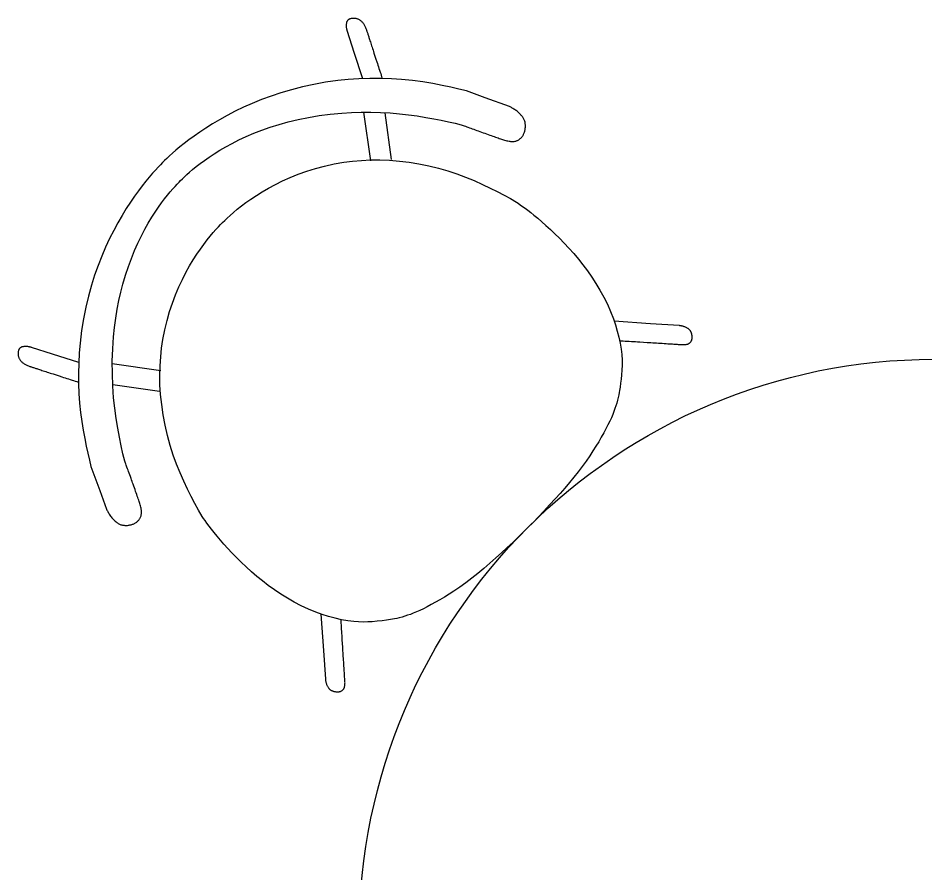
# Model space of a CAD drawing. Extents: x -120222 to -41942, y -19134 to 30932.
# Drawn here: x -95074 to -94285, y 7847 to 8591 of the extents above; entities that cross this region are included whole.
import ezdxf

# ---------------------------------------------------------------- set-up
doc = ezdxf.new("R2010")
doc.units = 0
doc.header["$LTSCALE"] = 150
doc.header["$MEASUREMENT"] = 0
doc.layers.get('0').update_dxf_attribs({"linetype": 'CONTINUOUS'})
doc.layers.add('_____', color=7, linetype='CONTINUOUS')

# ---------------------------------------------------------------- blocks, each defined once
blk = doc.blocks.new('____-428')
at = {"color": 1, "linetype": 'Continuous'}
for p, q in [((-101202.61, 3918.62), (-101208.6, 3961.12)), ((-101184.55, 3919.9), (-101190.2, 3960.37)), ((-101385.14, 3736.09), (-101427.63, 3742.08)), ((-101386.42, 3718.02), (-101426.89, 3723.69))]:
    blk.add_line(p, q, dxfattribs=at)
for points in [[(-101222.87, 4031.07, 0), (-101222.97, 4031.42, 0), (-101223.06, 4031.79, 0), (-101223.15, 4032.17, 0), (-101223.24, 4032.58, 0), (-101223.33, 4033, 0), (-101223.41, 4033.44, 0), (-101223.48, 4033.89, 0), (-101223.56, 4034.36, 0), (-101223.62, 4034.84, 0), (-101223.67, 4035.41, 0), (-101223.69, 4035.99, 0), (-101223.69, 4036.58, 0), (-101223.67, 4037.17, 0), (-101223.62, 4037.76, 0), (-101223.54, 4038.36, 0), (-101223.48, 4038.74, 0), (-101223.4, 4039.09, 0), (-101223.31, 4039.43, 0), (-101223.2, 4039.74, 0), (-101223.08, 4040.04, 0), (-101222.94, 4040.32, 0), (-101222.8, 4040.56, 0), (-101222.65, 4040.78, 0), (-101222.48, 4040.99, 0), (-101222.3, 4041.18, 0), (-101222.11, 4041.36, 0), (-101221.83, 4041.58, 0), (-101221.55, 4041.78, 0), (-101221.26, 4041.96, 0), (-101220.97, 4042.12, 0), (-101220.68, 4042.25, 0), (-101220.39, 4042.36, 0), (-101220.1, 4042.45, 0), (-101219.81, 4042.52, 0)], [(-101219.81, 4042.52, 0), (-101219.23, 4042.62, 0), (-101218.67, 4042.69, 0), (-101218.11, 4042.74, 0), (-101217.57, 4042.77, 0), (-101217.04, 4042.77, 0), (-101216.52, 4042.74, 0), (-101216.04, 4042.7, 0), (-101215.57, 4042.63, 0), (-101215.11, 4042.54, 0), (-101214.66, 4042.43, 0), (-101214.22, 4042.3, 0), (-101213.74, 4042.12, 0), (-101213.27, 4041.92, 0), (-101212.81, 4041.69, 0), (-101212.37, 4041.43, 0), (-101211.93, 4041.15, 0), (-101211.51, 4040.83, 0), (-101211.1, 4040.5, 0), (-101210.71, 4040.14, 0), (-101210.27, 4039.7, 0), (-101209.84, 4039.23, 0), (-101209.43, 4038.73, 0), (-101209.04, 4038.2, 0), (-101208.66, 4037.64, 0), (-101208.3, 4037.05, 0), (-101207.95, 4036.44, 0), (-101207.64, 4035.84, 0), (-101207.35, 4035.22, 0), (-101207.07, 4034.58, 0), (-101206.8, 4033.91, 0), (-101206.54, 4033.22, 0), (-101206.3, 4032.5, 0)], [(-101209.61, 3990.06, 0), (-101217.04, 4013.02, 0), (-101222.87, 4031.07, 0)], [(-101206.3, 4032.5, 0), (-101206.18, 4032.14, 0), (-101206.04, 4031.7, 0), (-101205.88, 4031.2, 0), (-101205.7, 4030.64, 0), (-101205.49, 4030, 0), (-101205.27, 4029.3, 0), (-101205.07, 4028.7, 0), (-101204.86, 4028.06, 0), (-101204.64, 4027.37, 0), (-101204.41, 4026.64, 0), (-101204.15, 4025.85, 0), (-101203.88, 4025.01, 0), (-101203.58, 4024.1, 0), (-101203.27, 4023.13, 0), (-101202.94, 4022.11, 0), (-101202.59, 4021.02, 0), (-101202.21, 4019.88, 0), (-101201.82, 4018.67, 0), (-101201.44, 4017.48, 0), (-101201.04, 4016.24, 0), (-101200.62, 4014.96, 0), (-101200.21, 4013.7, 0), (-101199.8, 4012.44, 0), (-101198.95, 4009.81, 0), (-101198.11, 4007.23, 0), (-101197.29, 4004.69, 0), (-101196.81, 4003.22, 0), (-101196.34, 4001.77, 0), (-101195.88, 4000.35, 0), (-101195.44, 3998.98, 0), (-101194.93, 3997.41, 0), (-101194.44, 3995.92, 0), (-101193.98, 3994.49, 0), (-101193.54, 3993.14, 0), (-101193.12, 3991.85, 0), (-101192.73, 3990.64, 0)], [(-101119.42, 3979.44, 0), (-101125.94, 3981.09, 0), (-101132.99, 3982.7, 0), (-101140.57, 3984.27, 0), (-101148.68, 3985.8, 0), (-101157.33, 3987.29, 0), (-101166.39, 3988.58, 0), (-101175.78, 3989.51, 0), (-101184.67, 3990.05, 0), (-101193.84, 3990.3, 0), (-101203.27, 3990.25, 0), (-101212.83, 3989.91, 0), (-101222.17, 3989.3, 0), (-101231.26, 3988.4, 0), (-101241.85, 3986.97, 0), (-101252.1, 3985.15, 0), (-101262, 3982.97, 0), (-101271.53, 3980.53, 0), (-101280.71, 3977.85, 0), (-101289.36, 3974.98, 0), (-101297.67, 3971.87, 0), (-101305.61, 3968.61, 0), (-101313.19, 3965.26, 0), (-101320.53, 3961.74, 0), (-101327.48, 3958.13, 0), (-101334.06, 3954.44, 0), (-101340.24, 3950.79, 0), (-101346.02, 3947.19, 0), (-101351.32, 3943.69, 0), (-101356.23, 3940.24, 0), (-101360.75, 3936.92, 0), (-101364.87, 3933.78, 0), (-101368.66, 3930.77, 0), (-101372.03, 3927.95, 0), (-101375.01, 3925.33, 0), (-101377.65, 3922.94, 0), (-101379.97, 3920.77, 0), (-101381.97, 3918.82, 0), (-101383.65, 3917.11, 0)], [(-101082.06, 3965.81, 0), (-101102.98, 3973.44, 0), (-101119.42, 3979.44, 0)], [(-101068.43, 3945.59, 0), (-101068.28, 3946.31, 0), (-101068.17, 3947.05, 0), (-101068.1, 3947.83, 0), (-101068.07, 3948.63, 0), (-101068.08, 3949.47, 0), (-101068.11, 3950.04, 0), (-101068.16, 3950.62, 0), (-101068.23, 3951.21, 0), (-101068.31, 3951.82, 0), (-101068.44, 3952.42, 0), (-101068.6, 3953.02, 0), (-101068.8, 3953.61, 0), (-101069.04, 3954.21, 0), (-101069.32, 3954.8, 0), (-101069.63, 3955.4, 0), (-101069.98, 3955.98, 0), (-101070.37, 3956.57, 0), (-101070.77, 3957.13, 0), (-101071.2, 3957.68, 0), (-101071.66, 3958.22, 0), (-101072.12, 3958.75, 0), (-101072.59, 3959.25, 0), (-101073.27, 3959.94, 0), (-101073.95, 3960.59, 0), (-101074.64, 3961.21, 0), (-101075.34, 3961.78, 0), (-101076.05, 3962.32, 0), (-101076.77, 3962.82, 0), (-101077.49, 3963.28, 0), (-101078.18, 3963.72, 0), (-101078.89, 3964.15, 0), (-101079.57, 3964.54, 0), (-101080.23, 3964.91, 0), (-101080.86, 3965.24, 0), (-101081.47, 3965.54, 0), (-101082.06, 3965.81, 0)], [(-101367.95, 3901.41, 0), (-101366.49, 3902.94, 0), (-101364.72, 3904.68, 0), (-101362.64, 3906.64, 0), (-101360.25, 3908.81, 0), (-101357.52, 3911.18, 0), (-101354.39, 3913.73, 0), (-101351.05, 3916.3, 0), (-101347.34, 3919.02, 0), (-101343.26, 3921.9, 0), (-101338.81, 3924.84, 0), (-101333.99, 3927.81, 0), (-101328.8, 3930.81, 0), (-101323.23, 3933.85, 0), (-101317.29, 3936.88, 0), (-101310.97, 3939.81, 0), (-101304.27, 3942.66, 0), (-101297.33, 3945.36, 0), (-101290.02, 3947.96, 0), (-101282.35, 3950.4, 0), (-101274.31, 3952.62, 0), (-101265.74, 3954.66, 0), (-101256.8, 3956.47, 0), (-101247.48, 3958.05, 0), (-101237.77, 3959.28, 0), (-101227.67, 3960.17, 0), (-101219.47, 3960.62, 0), (-101211.04, 3960.86, 0), (-101202.44, 3960.89, 0), (-101194.01, 3960.69, 0), (-101185.77, 3960.27, 0), (-101177.72, 3959.63, 0), (-101169.87, 3958.76, 0), (-101162.22, 3957.67, 0), (-101154.82, 3956.43, 0), (-101147.8, 3955.17, 0), (-101141.27, 3953.92, 0), (-101135.1, 3952.64, 0), (-101129.29, 3951.35, 0), (-101123.84, 3950.04, 0)], [(-101123.84, 3950.04, 0), (-101123.04, 3949.75, 0), (-101122.18, 3949.43, 0), (-101121.24, 3949.09, 0), (-101120.23, 3948.72, 0), (-101119.16, 3948.33, 0), (-101118.03, 3947.92, 0), (-101116.84, 3947.48, 0), (-101115.58, 3947.03, 0), (-101114.26, 3946.55, 0), (-101113.03, 3946.1, 0), (-101111.76, 3945.64, 0), (-101110.43, 3945.16, 0), (-101109.06, 3944.67, 0), (-101107.64, 3944.16, 0), (-101106.17, 3943.63, 0), (-101104.7, 3943.1, 0), (-101103.25, 3942.58, 0), (-101101.84, 3942.08, 0), (-101100.47, 3941.59, 0), (-101099.13, 3941.12, 0), (-101097.83, 3940.66, 0), (-101096.56, 3940.21, 0), (-101095.33, 3939.77, 0), (-101094.14, 3939.36, 0), (-101093, 3938.96, 0), (-101091.86, 3938.56, 0), (-101090.78, 3938.18, 0), (-101089.76, 3937.83, 0), (-101088.8, 3937.49, 0), (-101087.9, 3937.18, 0), (-101087.05, 3936.89, 0)], [(-101087.05, 3936.89, 0), (-101086.15, 3936.6, 0), (-101085.23, 3936.34, 0), (-101084.29, 3936.11, 0), (-101083.33, 3935.92, 0), (-101082.34, 3935.76, 0), (-101081.69, 3935.67, 0), (-101081.02, 3935.6, 0), (-101080.34, 3935.54, 0), (-101079.67, 3935.5, 0), (-101079.01, 3935.49, 0), (-101078.36, 3935.52, 0), (-101077.73, 3935.59, 0), (-101077.12, 3935.69, 0), (-101076.53, 3935.83, 0), (-101075.95, 3936, 0), (-101075.39, 3936.21, 0), (-101074.84, 3936.46, 0), (-101074.34, 3936.72, 0), (-101073.86, 3937.02, 0), (-101073.39, 3937.34, 0), (-101072.95, 3937.67, 0), (-101072.53, 3938, 0), (-101072.03, 3938.45, 0), (-101071.57, 3938.9, 0), (-101071.15, 3939.37, 0), (-101070.77, 3939.85, 0), (-101070.42, 3940.35, 0), (-101070.12, 3940.84, 0), (-101069.86, 3941.36, 0), (-101069.62, 3941.87, 0), (-101069.4, 3942.36, 0), (-101069.13, 3943.06, 0), (-101068.89, 3943.73, 0), (-101068.7, 3944.37, 0), (-101068.54, 3944.99, 0), (-101068.43, 3945.59, 0)], [(-101383.65, 3917.11, 0), (-101385.47, 3915.32, 0), (-101387.55, 3913.18, 0), (-101389.88, 3910.67, 0), (-101392.46, 3907.81, 0), (-101395.29, 3904.56, 0), (-101398.34, 3900.84, 0), (-101401.41, 3896.91, 0), (-101404.67, 3892.57, 0), (-101408.12, 3887.82, 0), (-101411.65, 3882.66, 0), (-101415.23, 3877.11, 0), (-101418.85, 3871.16, 0), (-101422.52, 3864.82, 0), (-101426.19, 3858.08, 0), (-101429.76, 3850.96, 0), (-101433.23, 3843.46, 0), (-101436.54, 3835.73, 0), (-101439.75, 3827.63, 0), (-101442.76, 3819.18, 0), (-101445.53, 3810.37, 0), (-101448.11, 3801.05, 0), (-101450.44, 3791.36, 0), (-101452.48, 3781.32, 0), (-101454.14, 3770.93, 0), (-101455.41, 3760.19, 0), (-101456.13, 3751.51, 0), (-101456.6, 3742.61, 0), (-101456.82, 3733.59, 0), (-101456.78, 3724.77, 0), (-101456.48, 3716.19, 0), (-101455.91, 3707.86, 0), (-101455.08, 3699.76, 0), (-101453.99, 3691.91, 0), (-101452.71, 3684.36, 0), (-101451.4, 3677.2, 0), (-101450.08, 3670.55, 0), (-101448.74, 3664.28, 0), (-101447.36, 3658.4, 0), (-101445.95, 3652.9, 0)], [(-101331.44, 3864.9, 0), (-101329.63, 3866.75, 0), (-101327.46, 3868.84, 0), (-101324.94, 3871.15, 0), (-101322.05, 3873.7, 0), (-101318.78, 3876.47, 0), (-101315.06, 3879.4, 0), (-101311.13, 3882.31, 0), (-101306.8, 3885.37, 0), (-101302.06, 3888.56, 0), (-101296.93, 3891.77, 0), (-101291.43, 3894.95, 0), (-101285.54, 3898.09, 0), (-101279.27, 3901.2, 0), (-101272.63, 3904.22, 0), (-101265.64, 3907.04, 0), (-101258.28, 3909.65, 0), (-101250.72, 3912.01, 0), (-101242.81, 3914.16, 0), (-101234.57, 3915.99, 0), (-101226.01, 3917.45, 0), (-101218.5, 3918.39, 0), (-101210.76, 3919.06, 0), (-101202.8, 3919.46, 0), (-101194.61, 3919.51, 0), (-101186.21, 3919.17, 0), (-101177.6, 3918.44, 0), (-101169.29, 3917.38, 0), (-101160.78, 3915.98, 0), (-101152.17, 3914.24, 0), (-101143.77, 3912.23, 0), (-101135.62, 3909.94, 0), (-101127.71, 3907.38, 0), (-101120.05, 3904.55, 0), (-101112.63, 3901.45, 0), (-101105.51, 3898.19, 0), (-101098.77, 3894.97, 0), (-101092.51, 3891.87, 0), (-101086.62, 3888.81, 0), (-101081.1, 3885.8, 0), (-101075.94, 3882.84, 0)], [(-101416.55, 3657.32, 0), (-101418.1, 3663.78, 0), (-101419.61, 3670.74, 0), (-101421.11, 3678.2, 0), (-101422.57, 3686.16, 0), (-101424.01, 3694.62, 0), (-101425.29, 3703.46, 0), (-101426.27, 3712.56, 0), (-101427, 3722.88, 0), (-101427.37, 3733.51, 0), (-101427.38, 3744.42, 0), (-101427.04, 3755.12, 0), (-101426.36, 3765.44, 0), (-101425.52, 3773.74, 0), (-101424.44, 3781.78, 0), (-101423.13, 3789.55, 0), (-101421.65, 3797.05, 0), (-101420.01, 3804.29, 0), (-101418.22, 3811.27, 0), (-101415.91, 3819.15, 0), (-101413.39, 3826.66, 0), (-101410.74, 3833.81, 0), (-101408, 3840.6, 0), (-101405.12, 3847.14, 0), (-101402.14, 3853.3, 0), (-101399.1, 3859.08, 0), (-101396.08, 3864.49, 0), (-101393.09, 3869.53, 0), (-101390.18, 3874.11, 0), (-101387.31, 3878.34, 0), (-101384.54, 3882.21, 0), (-101381.92, 3885.72, 0), (-101379.4, 3888.93, 0), (-101377.05, 3891.78, 0), (-101374.85, 3894.26, 0), (-101372.84, 3896.46, 0), (-101371.02, 3898.39, 0), (-101369.39, 3900.03, 0), (-101367.95, 3901.41, 0)], [(-101075.94, 3882.84, 0), (-101074.36, 3881.75, 0), (-101072.58, 3880.49, 0), (-101070.6, 3879.04, 0), (-101068.41, 3877.42, 0), (-101066.02, 3875.61, 0), (-101063.44, 3873.61, 0), (-101060.67, 3871.38, 0), (-101057.41, 3868.68, 0), (-101053.93, 3865.7, 0), (-101050.22, 3862.46, 0), (-101046.39, 3858.97, 0), (-101042.47, 3855.24, 0), (-101038.46, 3851.27, 0), (-101034.35, 3847.06, 0), (-101030.2, 3842.62, 0), (-101026.08, 3837.97, 0), (-101022.01, 3833.1, 0), (-101018.05, 3828.11, 0), (-101014.13, 3822.92, 0), (-101010.35, 3817.55, 0), (-101006.73, 3812, 0), (-101003.23, 3806.16, 0), (-100999.91, 3800.14, 0), (-100996.79, 3793.95, 0), (-100993.97, 3787.6, 0), (-100991.46, 3781.09, 0), (-100989.72, 3775.87, 0), (-100988.16, 3770.55, 0), (-100986.81, 3765.18, 0), (-100985.72, 3759.97, 0), (-100984.9, 3754.94, 0), (-100984.34, 3750.08, 0), (-100984.06, 3745.4, 0), (-100984.04, 3740.89, 0), (-100984.22, 3736.58, 0), (-100984.49, 3732.51, 0), (-100984.83, 3728.75, 0), (-100985.24, 3725.21, 0), (-100985.72, 3721.9, 0), (-100986.28, 3718.82, 0)], [(-101349.36, 3609.42, 0), (-101352.42, 3614.74, 0), (-101355.52, 3620.45, 0), (-101358.68, 3626.55, 0), (-101361.89, 3633.03, 0), (-101365.15, 3639.91, 0), (-101368.45, 3647.17, 0), (-101371.55, 3654.71, 0), (-101374.37, 3662.51, 0), (-101377.02, 3670.95, 0), (-101379.38, 3679.67, 0), (-101381.42, 3688.66, 0), (-101383.13, 3697.79, 0), (-101384.46, 3706.71, 0), (-101385.39, 3715.43, 0), (-101385.93, 3723.93, 0), (-101386.07, 3732.23, 0), (-101385.83, 3740.3, 0), (-101385.29, 3748.16, 0), (-101384.48, 3755.78, 0), (-101383.41, 3763.17, 0), (-101381.79, 3771.59, 0), (-101379.8, 3779.69, 0), (-101377.56, 3787.46, 0), (-101375.12, 3794.88, 0), (-101372.42, 3802.08, 0), (-101369.51, 3808.93, 0), (-101366.43, 3815.41, 0), (-101363.31, 3821.52, 0), (-101360.15, 3827.25, 0), (-101357.02, 3832.5, 0), (-101353.86, 3837.39, 0), (-101350.77, 3841.89, 0), (-101347.82, 3846.01, 0), (-101344.95, 3849.8, 0), (-101342.23, 3853.19, 0), (-101339.66, 3856.18, 0), (-101337.29, 3858.84, 0), (-101335.14, 3861.18, 0), (-101333.19, 3863.2, 0), (-101331.44, 3864.9, 0)], [(-100990.87, 3779.44, 0), (-100959.25, 3777.28, 0), (-100934.4, 3775.58, 0)], [(-100934.4, 3775.58, 0), (-100934.02, 3775.54, 0), (-100933.61, 3775.48, 0), (-100933.18, 3775.42, 0), (-100932.73, 3775.33, 0), (-100932.25, 3775.24, 0), (-100931.77, 3775.13, 0), (-100931.26, 3775, 0), (-100930.74, 3774.86, 0), (-100930.21, 3774.69, 0), (-100929.68, 3774.49, 0), (-100929.15, 3774.27, 0), (-100928.62, 3774.01, 0), (-100928.08, 3773.74, 0), (-100927.66, 3773.5, 0), (-100927.23, 3773.24, 0), (-100926.83, 3772.97, 0), (-100926.45, 3772.69, 0), (-100926.14, 3772.45, 0), (-100925.86, 3772.19, 0), (-100925.6, 3771.93, 0), (-100925.35, 3771.66, 0), (-100925.13, 3771.38, 0), (-100924.92, 3771.1, 0), (-100924.74, 3770.82, 0), (-100924.58, 3770.54, 0), (-100924.44, 3770.25, 0), (-100924.31, 3769.96, 0), (-100924.18, 3769.68, 0), (-100924.02, 3769.27, 0), (-100923.88, 3768.86, 0), (-100923.76, 3768.46, 0), (-100923.66, 3768.07, 0), (-100923.59, 3767.69, 0), (-100923.54, 3767.31, 0)], [(-100923.54, 3767.31, 0), (-100923.45, 3766.9, 0), (-100923.39, 3766.47, 0), (-100923.34, 3766.01, 0), (-100923.3, 3765.53, 0), (-100923.29, 3765.22, 0), (-100923.29, 3764.9, 0), (-100923.3, 3764.57, 0), (-100923.31, 3764.23, 0), (-100923.34, 3763.89, 0), (-100923.39, 3763.51, 0), (-100923.48, 3763.14, 0), (-100923.58, 3762.76, 0), (-100923.72, 3762.39, 0), (-100923.88, 3762.02, 0), (-100924.07, 3761.65, 0), (-100924.28, 3761.28, 0), (-100924.52, 3760.92, 0), (-100924.74, 3760.62, 0), (-100924.98, 3760.34, 0), (-100925.25, 3760.09, 0), (-100925.53, 3759.85, 0), (-100925.83, 3759.64, 0), (-100926.15, 3759.44, 0), (-100926.47, 3759.28, 0), (-100926.81, 3759.13, 0), (-100927.16, 3759.01, 0), (-100927.54, 3758.9, 0), (-100927.93, 3758.81, 0), (-100928.57, 3758.69, 0), (-100929.21, 3758.6, 0), (-100929.85, 3758.53, 0), (-100930.48, 3758.49, 0), (-100931.1, 3758.47, 0), (-100931.73, 3758.48, 0), (-100932.34, 3758.51, 0)], [(-100932.34, 3758.51, 0), (-100932.89, 3758.55, 0), (-100933.52, 3758.6, 0), (-100934.23, 3758.65, 0), (-100935.03, 3758.71, 0), (-100935.92, 3758.77, 0), (-100936.89, 3758.83, 0), (-100937.88, 3758.9, 0), (-100938.95, 3758.97, 0), (-100940.09, 3759.05, 0), (-100941.33, 3759.13, 0), (-100942.67, 3759.22, 0), (-100944.12, 3759.32, 0), (-100945.66, 3759.42, 0), (-100947.31, 3759.52, 0), (-100949.06, 3759.63, 0), (-100950.91, 3759.75, 0), (-100952.43, 3759.85, 0), (-100954.02, 3759.95, 0), (-100955.65, 3760.05, 0), (-100957.27, 3760.15, 0), (-100958.86, 3760.25, 0), (-100962.2, 3760.45, 0), (-100965.46, 3760.66, 0), (-100968.65, 3760.85, 0), (-100970.5, 3760.96, 0), (-100972.32, 3761.07, 0), (-100974.09, 3761.18, 0), (-100975.8, 3761.29, 0), (-100977.76, 3761.4, 0), (-100979.62, 3761.52, 0), (-100981.4, 3761.62, 0), (-100983.08, 3761.73, 0), (-100984.67, 3761.82, 0), (-100986.18, 3761.91, 0)], [(-101509.05, 3753.28, 0), (-101509.15, 3752.7, 0), (-101509.22, 3752.14, 0), (-101509.27, 3751.59, 0), (-101509.29, 3751.05, 0), (-101509.29, 3750.51, 0), (-101509.27, 3750, 0), (-101509.22, 3749.52, 0), (-101509.16, 3749.04, 0), (-101509.07, 3748.58, 0), (-101508.95, 3748.13, 0), (-101508.82, 3747.69, 0), (-101508.64, 3747.21, 0), (-101508.44, 3746.74, 0), (-101508.21, 3746.29, 0), (-101507.95, 3745.84, 0), (-101507.67, 3745.41, 0), (-101507.36, 3744.99, 0), (-101507.02, 3744.58, 0), (-101506.66, 3744.19, 0), (-101506.22, 3743.75, 0), (-101505.75, 3743.32, 0), (-101505.25, 3742.91, 0), (-101504.72, 3742.52, 0), (-101504.16, 3742.14, 0), (-101503.57, 3741.78, 0), (-101502.95, 3741.43, 0), (-101502.36, 3741.12, 0), (-101501.74, 3740.83, 0), (-101501.1, 3740.55, 0), (-101500.43, 3740.28, 0), (-101499.74, 3740.03, 0), (-101499.02, 3739.79, 0)], [(-101497.58, 3756.35, 0), (-101497.93, 3756.45, 0), (-101498.3, 3756.55, 0), (-101498.69, 3756.64, 0), (-101499.1, 3756.72, 0), (-101499.52, 3756.81, 0), (-101499.96, 3756.89, 0), (-101500.41, 3756.96, 0), (-101500.88, 3757.03, 0), (-101501.36, 3757.1, 0), (-101501.94, 3757.14, 0), (-101502.52, 3757.17, 0), (-101503.1, 3757.17, 0), (-101503.7, 3757.14, 0), (-101504.29, 3757.09, 0), (-101504.89, 3757.01, 0), (-101505.27, 3756.95, 0), (-101505.62, 3756.87, 0), (-101505.96, 3756.78, 0), (-101506.27, 3756.67, 0), (-101506.57, 3756.55, 0), (-101506.85, 3756.41, 0), (-101507.09, 3756.27, 0), (-101507.31, 3756.12, 0), (-101507.52, 3755.95, 0), (-101507.71, 3755.77, 0), (-101507.89, 3755.58, 0), (-101508.11, 3755.3, 0), (-101508.31, 3755.02, 0), (-101508.49, 3754.73, 0), (-101508.64, 3754.44, 0), (-101508.78, 3754.15, 0), (-101508.89, 3753.86, 0), (-101508.98, 3753.57, 0), (-101509.05, 3753.28, 0)], [(-101456.58, 3743.1, 0), (-101479.54, 3750.52, 0), (-101497.58, 3756.35, 0)], [(-101499.02, 3739.79, 0), (-101498.65, 3739.67, 0), (-101498.22, 3739.53, 0), (-101497.72, 3739.36, 0), (-101497.15, 3739.18, 0), (-101496.52, 3738.97, 0), (-101495.82, 3738.75, 0), (-101495.22, 3738.55, 0), (-101494.58, 3738.34, 0), (-101493.89, 3738.12, 0), (-101493.16, 3737.88, 0), (-101492.38, 3737.63, 0), (-101491.53, 3737.35, 0), (-101490.62, 3737.06, 0), (-101489.66, 3736.75, 0), (-101488.63, 3736.41, 0), (-101487.54, 3736.06, 0), (-101486.4, 3735.69, 0), (-101485.2, 3735.3, 0), (-101484.01, 3734.91, 0), (-101482.76, 3734.51, 0), (-101481.49, 3734.1, 0), (-101480.22, 3733.69, 0), (-101478.96, 3733.28, 0), (-101476.33, 3732.43, 0), (-101473.75, 3731.59, 0), (-101471.21, 3730.77, 0), (-101469.74, 3730.29, 0), (-101468.29, 3729.82, 0), (-101466.87, 3729.36, 0), (-101465.5, 3728.92, 0), (-101463.93, 3728.41, 0), (-101462.43, 3727.93, 0), (-101461.01, 3727.46, 0), (-101459.65, 3727.02, 0), (-101458.37, 3726.61, 0), (-101457.15, 3726.21, 0)], [(-100986.28, 3718.82, 0), (-100986.48, 3717.06, 0), (-100986.82, 3715.07, 0), (-100987.3, 3712.86, 0), (-100987.93, 3710.43, 0), (-100988.69, 3707.78, 0), (-100989.39, 3705.54, 0), (-100990.17, 3703.17, 0), (-100991.05, 3700.65, 0), (-100992.08, 3697.97, 0), (-100993.29, 3695.12, 0), (-100994.69, 3692.09, 0), (-100996.26, 3688.88, 0), (-100998.01, 3685.49, 0), (-100999.95, 3681.93, 0), (-101002.06, 3678.19, 0), (-101004.31, 3674.35, 0), (-101006.74, 3670.34, 0), (-101009.3, 3666.27, 0), (-101012, 3662.19, 0), (-101015.21, 3657.54, 0), (-101018.59, 3652.87, 0), (-101022.14, 3648.19, 0), (-101025.85, 3643.49, 0), (-101029.73, 3638.78, 0), (-101033.78, 3634.06, 0), (-101037.91, 3629.37, 0), (-101041.97, 3624.83, 0), (-101047, 3619.32, 0), (-101051.93, 3614.04, 0), (-101056.76, 3608.99, 0), (-101061.48, 3604.17, 0), (-101066.11, 3599.57, 0)], [(-101403.42, 3620.52, 0), (-101403.74, 3621.45, 0), (-101404.08, 3622.44, 0), (-101404.45, 3623.5, 0), (-101404.84, 3624.63, 0), (-101405.26, 3625.83, 0), (-101405.69, 3627.07, 0), (-101406.15, 3628.39, 0), (-101406.63, 3629.76, 0), (-101407.13, 3631.17, 0), (-101407.65, 3632.63, 0), (-101408.18, 3634.13, 0), (-101408.73, 3635.68, 0), (-101409.3, 3637.27, 0), (-101409.76, 3638.55, 0), (-101410.22, 3639.86, 0), (-101410.69, 3641.15, 0), (-101411.14, 3642.4, 0), (-101411.7, 3643.97, 0), (-101412.24, 3645.48, 0), (-101412.77, 3646.92, 0), (-101413.27, 3648.3, 0), (-101413.75, 3649.62, 0), (-101414.2, 3650.88, 0), (-101414.63, 3652.06, 0), (-101415.01, 3653.09, 0), (-101415.36, 3654.05, 0), (-101415.69, 3654.96, 0), (-101416, 3655.81, 0), (-101416.29, 3656.6, 0), (-101416.55, 3657.32, 0)], [(-101445.95, 3652.9, 0), (-101438.33, 3631.97, 0), (-101432.33, 3615.53, 0)], [(-101412.11, 3601.91, 0), (-101411.57, 3602.01, 0), (-101411, 3602.15, 0), (-101410.42, 3602.32, 0), (-101409.82, 3602.52, 0), (-101409.2, 3602.75, 0), (-101408.7, 3602.96, 0), (-101408.19, 3603.19, 0), (-101407.67, 3603.44, 0), (-101407.15, 3603.72, 0), (-101406.65, 3604.05, 0), (-101406.16, 3604.41, 0), (-101405.69, 3604.81, 0), (-101405.23, 3605.24, 0), (-101404.78, 3605.72, 0), (-101404.34, 3606.23, 0), (-101404.01, 3606.67, 0), (-101403.68, 3607.12, 0), (-101403.37, 3607.6, 0), (-101403.1, 3608.09, 0), (-101402.85, 3608.59, 0), (-101402.62, 3609.15, 0), (-101402.43, 3609.72, 0), (-101402.28, 3610.3, 0), (-101402.16, 3610.91, 0), (-101402.07, 3611.52, 0), (-101402.02, 3612.16, 0), (-101402.01, 3612.77, 0), (-101402.03, 3613.4, 0), (-101402.08, 3614.04, 0), (-101402.14, 3614.68, 0), (-101402.22, 3615.3, 0), (-101402.38, 3616.4, 0), (-101402.58, 3617.47, 0), (-101402.82, 3618.51, 0), (-101403.1, 3619.53, 0), (-101403.42, 3620.52, 0)], [(-101432.33, 3615.53, 0), (-101432.04, 3614.89, 0), (-101431.71, 3614.22, 0), (-101431.34, 3613.53, 0), (-101430.93, 3612.8, 0), (-101430.49, 3612.05, 0), (-101430.02, 3611.28, 0), (-101429.51, 3610.49, 0), (-101428.96, 3609.68, 0), (-101428.37, 3608.88, 0), (-101427.72, 3608.1, 0), (-101427.03, 3607.33, 0), (-101426.3, 3606.56, 0), (-101425.51, 3605.81, 0), (-101424.86, 3605.23, 0), (-101424.18, 3604.66, 0), (-101423.5, 3604.12, 0), (-101422.8, 3603.64, 0), (-101422.21, 3603.27, 0), (-101421.62, 3602.94, 0), (-101421.03, 3602.65, 0), (-101420.44, 3602.39, 0), (-101419.84, 3602.17, 0), (-101419.24, 3601.99, 0), (-101418.67, 3601.86, 0), (-101418.1, 3601.75, 0), (-101417.54, 3601.68, 0), (-101416.98, 3601.62, 0), (-101416.44, 3601.58, 0), (-101415.65, 3601.55, 0), (-101414.89, 3601.55, 0), (-101414.15, 3601.59, 0), (-101413.44, 3601.66, 0), (-101412.76, 3601.77, 0), (-101412.11, 3601.91, 0)], [(-101185.34, 3519.77, 0), (-101188.92, 3519.12, 0), (-101192.8, 3518.58, 0), (-101196.98, 3518.14, 0), (-101201.48, 3517.8, 0), (-101205.22, 3517.6, 0), (-101209.14, 3517.49, 0), (-101213.21, 3517.59, 0), (-101217.42, 3517.9, 0), (-101222.61, 3518.54, 0), (-101228, 3519.48, 0), (-101233.58, 3520.73, 0), (-101239.28, 3522.25, 0), (-101244.87, 3524, 0), (-101250.36, 3525.96, 0), (-101256.81, 3528.59, 0), (-101263.09, 3531.54, 0), (-101269.22, 3534.76, 0), (-101275.16, 3538.16, 0), (-101280.92, 3541.73, 0), (-101286.39, 3545.42, 0), (-101291.69, 3549.27, 0), (-101296.8, 3553.21, 0), (-101301.69, 3557.19, 0), (-101306.47, 3561.28, 0), (-101311.04, 3565.41, 0), (-101315.39, 3569.56, 0), (-101319.49, 3573.63, 0), (-101323.36, 3577.6, 0), (-101326.93, 3581.42, 0), (-101330.26, 3585.14, 0), (-101333.35, 3588.7, 0), (-101336.18, 3592.05, 0), (-101338.8, 3595.24, 0), (-101341.14, 3598.2, 0), (-101343.23, 3600.93, 0), (-101345.09, 3603.42, 0), (-101346.73, 3605.66, 0), (-101348.16, 3607.66, 0), (-101349.36, 3609.42, 0)], [(-101066.11, 3599.57, 0), (-101070.27, 3595.38, 0), (-101074.61, 3591.1, 0), (-101079.15, 3586.75, 0), (-101083.87, 3582.31, 0), (-101088.78, 3577.79, 0), (-101093.78, 3573.27, 0), (-101098.96, 3568.67, 0), (-101104.26, 3564.09, 0), (-101109.53, 3559.72, 0), (-101114.79, 3555.56, 0), (-101120.03, 3551.6, 0), (-101125.26, 3547.85, 0), (-101130.46, 3544.3, 0), (-101134.54, 3541.67, 0), (-101138.6, 3539.16, 0), (-101142.54, 3536.81, 0), (-101146.3, 3534.63, 0), (-101149.97, 3532.59, 0), (-101153.45, 3530.73, 0), (-101156.77, 3529.06, 0), (-101159.9, 3527.56, 0), (-101162.86, 3526.24, 0), (-101165.59, 3525.12, 0), (-101168.16, 3524.18, 0), (-101170.57, 3523.35, 0), (-101172.86, 3522.61, 0), (-101175.41, 3521.84, 0), (-101177.77, 3521.19, 0), (-101179.94, 3520.65, 0), (-101181.93, 3520.24, 0), (-101183.73, 3519.94, 0), (-101185.34, 3519.77, 0)], [(-101245.96, 3524.34, 0), (-101243.8, 3492.73, 0), (-101242.1, 3467.89, 0)], [(-101225.04, 3465.81, 0), (-101225.08, 3466.36, 0), (-101225.13, 3466.99, 0), (-101225.18, 3467.7, 0), (-101225.24, 3468.5, 0), (-101225.3, 3469.39, 0), (-101225.36, 3470.36, 0), (-101225.43, 3471.35, 0), (-101225.5, 3472.42, 0), (-101225.58, 3473.56, 0), (-101225.66, 3474.8, 0), (-101225.75, 3476.15, 0), (-101225.84, 3477.59, 0), (-101225.94, 3479.14, 0), (-101226.05, 3480.78, 0), (-101226.16, 3482.53, 0), (-101226.28, 3484.38, 0), (-101226.37, 3485.91, 0), (-101226.47, 3487.5, 0), (-101226.57, 3489.13, 0), (-101226.67, 3490.74, 0), (-101226.77, 3492.34, 0), (-101226.98, 3495.68, 0), (-101227.18, 3498.94, 0), (-101227.37, 3502.13, 0), (-101227.49, 3503.98, 0), (-101227.6, 3505.8, 0), (-101227.7, 3507.57, 0), (-101227.81, 3509.28, 0), (-101227.92, 3511.24, 0), (-101228.04, 3513.1, 0), (-101228.14, 3514.88, 0), (-101228.24, 3516.56, 0), (-101228.34, 3518.16, 0), (-101228.43, 3519.66, 0)], [(-101242.1, 3467.89, 0), (-101242.06, 3467.5, 0), (-101242, 3467.09, 0), (-101241.93, 3466.66, 0), (-101241.85, 3466.21, 0), (-101241.75, 3465.74, 0), (-101241.64, 3465.25, 0), (-101241.52, 3464.74, 0), (-101241.37, 3464.22, 0), (-101241.2, 3463.7, 0), (-101241.01, 3463.17, 0), (-101240.78, 3462.64, 0), (-101240.53, 3462.11, 0), (-101240.25, 3461.57, 0), (-101240.01, 3461.15, 0), (-101239.75, 3460.72, 0), (-101239.48, 3460.31, 0), (-101239.2, 3459.93, 0), (-101238.96, 3459.63, 0), (-101238.7, 3459.35, 0), (-101238.44, 3459.09, 0), (-101238.17, 3458.84, 0), (-101237.9, 3458.62, 0), (-101237.61, 3458.41, 0), (-101237.33, 3458.23, 0), (-101237.05, 3458.07, 0), (-101236.76, 3457.93, 0), (-101236.47, 3457.79, 0), (-101236.19, 3457.67, 0), (-101235.78, 3457.51, 0), (-101235.37, 3457.36, 0), (-101234.97, 3457.25, 0), (-101234.58, 3457.15, 0), (-101234.2, 3457.08, 0), (-101233.83, 3457.03, 0)], [(-101233.83, 3457.03, 0), (-101233.42, 3456.94, 0), (-101232.98, 3456.87, 0), (-101232.53, 3456.82, 0), (-101232.05, 3456.79, 0), (-101231.74, 3456.78, 0), (-101231.42, 3456.77, 0), (-101231.09, 3456.78, 0), (-101230.75, 3456.79, 0), (-101230.41, 3456.82, 0), (-101230.03, 3456.87, 0), (-101229.66, 3456.95, 0), (-101229.28, 3457.06, 0), (-101228.91, 3457.2, 0), (-101228.54, 3457.36, 0), (-101228.17, 3457.54, 0), (-101227.81, 3457.75, 0), (-101227.44, 3457.99, 0), (-101227.15, 3458.22, 0), (-101226.87, 3458.46, 0), (-101226.61, 3458.72, 0), (-101226.38, 3459, 0), (-101226.16, 3459.3, 0), (-101225.97, 3459.62, 0), (-101225.81, 3459.94, 0), (-101225.66, 3460.28, 0), (-101225.53, 3460.64, 0), (-101225.43, 3461.01, 0), (-101225.34, 3461.4, 0), (-101225.22, 3462.04, 0), (-101225.13, 3462.68, 0), (-101225.06, 3463.32, 0), (-101225.02, 3463.95, 0), (-101225, 3464.57, 0), (-101225.01, 3465.2, 0), (-101225.04, 3465.81, 0)]]:
    blk.add_polyline3d(points, dxfattribs=at)
blk = doc.blocks.new('____-429')
at = {"color": 1, "linetype": 'Continuous'}
blk.add_circle((-100712.56, 3246.02), 500, dxfattribs=at)
at = {"color": 1}
blk.add_blockref('____-428', (0, 0), dxfattribs=at)

msp = doc.modelspace()

# ---------------------------------------------------------------- block references
at = {"layer": '_____', "color": 0}
msp.add_blockref('____-429', (6435.10495, 4548.69799), dxfattribs=at)

doc.saveas('drawing.dxf')
